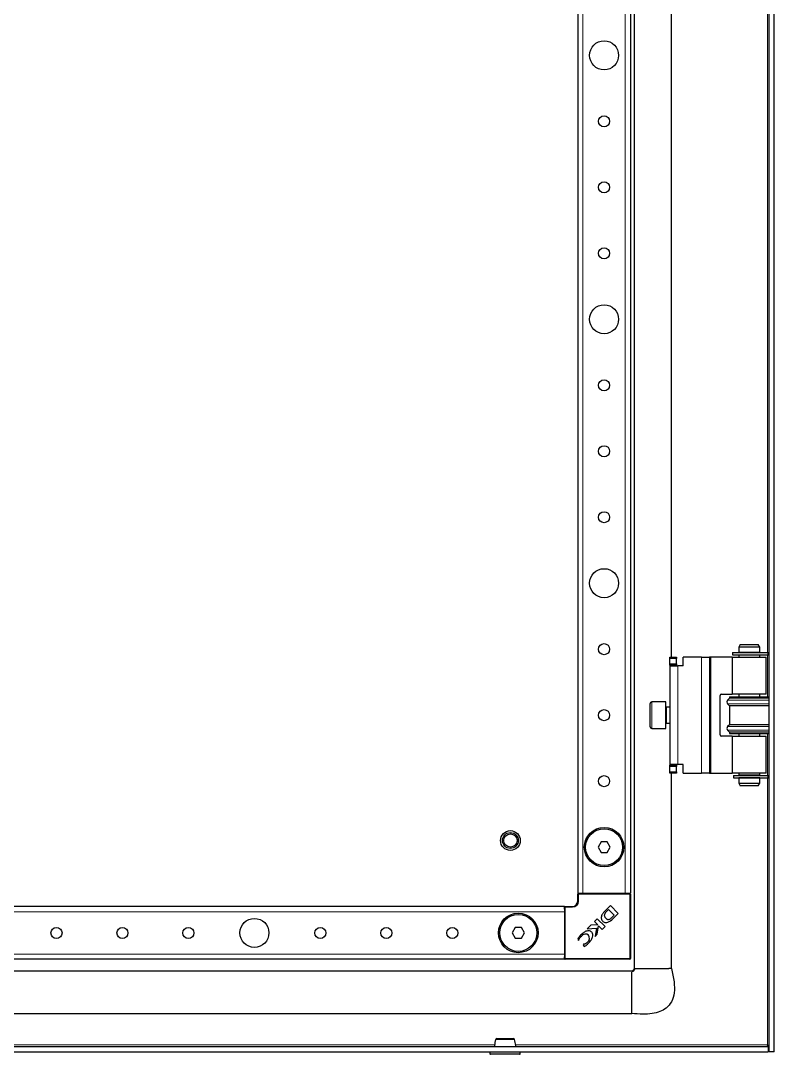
# Model space of a CAD drawing. Header units: millimetres. Extents: x -1385 to 3358, y -2404 to 1219.
# Drawn here: x -132.7 to 152.9, y -1553.3 to -1161.7 of the extents above; entities that cross this region are included whole.
import ezdxf

# ---------------------------------------------------------------- set-up
doc = ezdxf.new("R2010")
doc.units = ezdxf.units.MM

msp = doc.modelspace()

# ---------------------------------------------------------------- linework, layer by layer
at = {"color": 7, "linetype": 'Continuous', "lineweight": 25}
for p, q in [((150.91, -1552.32), (150.91, 602.68)), ((152.91, -1552.32), (152.91, 602.68)), ((99.91, -1520.82), (99.91, 571.18)), ((78.41, 542.68), (78.41, -1492.32)), ((98.41, 542.68), (98.41, -1492.32)), ((113.91, -1402.82), (113.91, -771.82)), ((139.99, -1398.07), (139.41, -1399.07)), ((139.99, -1398.07), (146.84, -1398.07)), ((147.41, -1399.07), (146.84, -1398.07)), ((137.04, -1401.12), (137.04, -1402.02)), ((137.04, -1401.12), (137.1, -1401.12)), ((137.04, -1402.02), (137.1, -1402.02)), ((137.1, -1401.12), (150.56, -1401.12)), ((137.1, -1402.02), (150.56, -1402.02)), ((139.41, -1399.07), (139.41, -1401.07)), ((147.41, -1399.07), (139.41, -1399.07)), ((143.95, -1401.07), (139.41, -1401.07)), ((139.91, -1401.07), (139.91, -1401.12)), ((139.91, -1402.02), (139.91, -1402.07)), ((147.41, -1401.07), (143.95, -1401.07)), ((146.91, -1401.12), (146.91, -1401.07)), ((146.91, -1402.07), (146.91, -1402.02)), ((147.41, -1401.07), (147.41, -1399.07)), ((150.56, -1402.02), (150.56, -1401.12)), ((113.36, -1403.32), (113.36, -1402.82)), ((113.36, -1402.82), (115.86, -1402.82)), ((113.36, -1405.32), (113.36, -1403.32)), ((113.36, -1405.82), (113.36, -1405.32)), ((115.86, -1405.82), (113.36, -1405.82)), ((113.36, -1405.82), (113.36, -1406.12)), ((115.86, -1402.82), (115.86, -1403.32)), ((115.86, -1405.32), (115.86, -1403.32)), ((115.86, -1405.32), (115.86, -1405.82)), ((115.86, -1406.12), (115.86, -1405.82)), ((125.36, -1402.82), (118.36, -1402.82)), ((118.36, -1406.12), (118.36, -1402.82)), ((125.36, -1402.82), (128.36, -1402.82)), ((128.36, -1402.82), (128.36, -1446.82)), ((128.86, -1402.82), (128.36, -1402.82)), ((136.96, -1402.82), (128.86, -1402.82)), ((136.96, -1402.82), (136.96, -1416.82)), ((136.96, -1402.82), (149.86, -1402.82)), ((139.41, -1402.07), (139.41, -1402.82)), ((143.95, -1402.07), (139.41, -1402.07)), ((147.41, -1402.07), (143.95, -1402.07)), ((147.41, -1402.82), (147.41, -1402.07)), ((149.86, -1416.82), (149.86, -1402.82)), ((113.36, -1406.12), (116.36, -1406.12)), ((113.36, -1406.12), (113.36, -1443.52)), ((118.36, -1406.12), (116.36, -1406.12)), ((132.36, -1432.32), (132.36, -1417.32)), ((132.86, -1416.82), (136.96, -1416.82)), ((149.86, -1416.82), (136.96, -1416.82)), ((139.41, -1416.82), (139.41, -1417.82)), ((147.41, -1417.82), (147.41, -1416.82)), ((105.86, -1429.22), (105.86, -1420.42)), ((111.86, -1419.82), (106.46, -1419.82)), ((111.86, -1429.82), (111.86, -1419.82)), ((135.91, -1418.42), (135.21, -1419.1)), ((135.21, -1420.53), (135.91, -1421.22)), ((135.91, -1417.82), (135.91, -1418.42)), ((135.91, -1417.82), (150.91, -1417.82)), ((150.91, -1418.42), (135.91, -1418.42)), ((135.91, -1421.22), (135.91, -1428.42)), ((150.91, -1421.22), (135.91, -1421.22)), ((113.36, -1421.82), (112.11, -1421.82)), ((112.11, -1427.82), (113.36, -1427.82)), ((135.91, -1428.42), (135.21, -1429.1)), ((150.91, -1428.42), (135.91, -1428.42)), ((106.46, -1429.82), (111.86, -1429.82)), ((136.96, -1432.82), (132.86, -1432.82)), ((135.21, -1430.53), (135.91, -1431.22)), ((135.91, -1431.22), (135.91, -1431.82)), ((150.91, -1431.22), (135.91, -1431.22)), ((135.91, -1431.82), (150.91, -1431.82)), ((136.96, -1432.82), (136.96, -1446.82)), ((136.96, -1432.82), (149.86, -1432.82)), ((139.41, -1431.82), (139.41, -1432.82)), ((147.41, -1432.82), (147.41, -1431.82)), ((149.86, -1446.82), (149.86, -1432.82)), ((116.36, -1443.52), (113.36, -1443.52)), ((113.36, -1443.52), (113.36, -1443.82)), ((113.36, -1443.82), (115.86, -1443.82)), ((113.36, -1444.32), (113.36, -1443.82)), ((113.36, -1446.32), (113.36, -1444.32)), ((115.86, -1443.82), (115.86, -1443.52)), ((115.86, -1443.82), (115.86, -1444.32)), ((115.86, -1446.32), (115.86, -1444.32)), ((118.36, -1443.52), (116.36, -1443.52)), ((118.36, -1446.82), (118.36, -1443.52)), ((113.36, -1446.82), (113.36, -1446.32)), ((115.86, -1446.82), (113.36, -1446.82)), ((113.91, -1520.82), (113.91, -1446.82)), ((115.86, -1446.32), (115.86, -1446.82)), ((118.36, -1446.82), (125.36, -1446.82)), ((128.36, -1446.82), (125.36, -1446.82)), ((128.36, -1446.82), (128.86, -1446.82)), ((128.86, -1446.82), (136.96, -1446.82)), ((149.86, -1446.82), (136.96, -1446.82)), ((137.47, -1447.62), (137.47, -1448.52)), ((137.47, -1447.62), (137.49, -1447.62)), ((137.47, -1448.52), (137.49, -1448.52)), ((137.49, -1447.62), (137.49, -1448.52)), ((137.49, -1447.62), (137.57, -1447.62)), ((137.49, -1448.52), (137.57, -1448.52)), ((137.57, -1447.62), (150.56, -1447.62)), ((137.57, -1448.52), (150.56, -1448.52)), ((139.41, -1446.82), (139.41, -1447.57)), ((143.95, -1447.57), (139.41, -1447.57)), ((139.41, -1448.57), (139.41, -1450.57)), ((143.95, -1448.57), (139.41, -1448.57)), ((139.91, -1447.57), (139.91, -1447.62)), ((139.91, -1448.52), (139.91, -1448.57)), ((147.41, -1447.57), (143.95, -1447.57)), ((147.41, -1448.57), (143.95, -1448.57)), ((146.91, -1447.62), (146.91, -1447.57)), ((146.91, -1448.57), (146.91, -1448.52)), ((147.41, -1447.57), (147.41, -1446.82)), ((147.41, -1450.57), (147.41, -1448.57)), ((150.56, -1448.52), (150.56, -1447.62)), ((139.41, -1450.57), (139.99, -1451.57)), ((139.41, -1450.57), (143.95, -1450.57)), ((143.87, -1451.57), (139.99, -1451.57)), ((146.84, -1451.57), (143.87, -1451.57)), ((143.95, -1450.57), (147.41, -1450.57)), ((146.84, -1451.57), (147.41, -1450.57)), ((87.26, -1472.82), (86.11, -1474.82)), ((86.11, -1474.82), (87.26, -1476.82)), ((89.57, -1472.82), (87.26, -1472.82)), ((90.72, -1474.82), (89.57, -1472.82)), ((89.57, -1476.82), (90.72, -1474.82)), ((87.26, -1476.82), (89.57, -1476.82)), ((78.41, -1492.32), (78.71, -1492.32)), ((78.41, -1495.32), (78.41, -1492.62)), ((78.71, -1492.32), (79.36, -1492.32)), ((79.36, -1492.32), (80.41, -1492.32)), ((80.41, -1492.32), (96.41, -1492.32)), ((96.41, -1492.32), (97.47, -1492.32)), ((97.47, -1492.32), (98.11, -1492.32)), ((98.11, -1492.32), (98.41, -1492.32)), ((98.41, -1492.62), (98.41, -1517.02)), ((73.41, -1497.32), (-306.59, -1497.32)), ((73.41, -1497.32), (73.41, -1497.62)), ((73.41, -1498.26), (73.41, -1497.62)), ((73.41, -1498.26), (73.41, -1499.32)), ((73.41, -1499.32), (73.41, -1515.32)), ((73.71, -1497.32), (76.41, -1497.32)), ((88.92, -1498.85), (88.9, -1498.87)), ((90.81, -1496.97), (88.92, -1498.85)), ((90.06, -1498.45), (89.4, -1499.12)), ((92.24, -1500.63), (90.06, -1498.45)), ((93.77, -1499.92), (90.81, -1496.97)), ((91.78, -1501.92), (93.77, -1499.92)), ((85.8, -1501.97), (84.75, -1503.03)), ((84.75, -1503.03), (85.99, -1504.27)), ((88.76, -1504.93), (85.8, -1501.97)), ((91.52, -1501.37), (92.24, -1500.63)), ((54.76, -1505.32), (53.61, -1507.32)), ((53.61, -1507.32), (54.76, -1509.32)), ((57.07, -1505.32), (54.76, -1505.32)), ((58.22, -1507.32), (57.07, -1505.32)), ((57.07, -1509.32), (58.22, -1507.32)), ((83.33, -1504.44), (82.04, -1505.73)), ((82.04, -1505.73), (85.52, -1505.55)), ((85.99, -1504.27), (83.33, -1504.44)), ((85.52, -1505.55), (85.04, -1508.65)), ((85.84, -1507.85), (86.33, -1504.59)), ((86.33, -1504.59), (87.72, -1505.98)), ((87.72, -1505.98), (88.76, -1504.93)), ((54.76, -1509.32), (57.07, -1509.32)), ((78.42, -1509.69), (78.66, -1510.2)), ((78.66, -1510.2), (78.77, -1510.09)), ((80.61, -1511.64), (80.48, -1511.77)), ((85.04, -1508.65), (85.84, -1507.85)), ((73.41, -1515.32), (73.41, -1516.37)), ((80.48, -1511.77), (80.81, -1512.46)), ((73.41, -1517.32), (-306.59, -1517.32)), ((73.41, -1517.02), (73.41, -1516.37)), ((73.41, -1517.02), (73.41, -1517.32)), ((98.11, -1517.32), (73.71, -1517.32)), ((98.91, -1521.82), (-307.19, -1521.82)), ((98.91, -1537.82), (98.91, -1522.14)), ((100.03, -1520.82), (100.89, -1520.82)), ((100.89, -1520.82), (103.29, -1520.82)), ((103.29, -1520.82), (103.35, -1520.82)), ((103.35, -1520.82), (110.48, -1520.82)), ((110.48, -1520.82), (110.63, -1520.82)), ((110.63, -1520.82), (112.94, -1520.82)), ((-434.09, -1537.82), (98.91, -1537.82)), ((-439.79, -1550.32), (150.61, -1550.32)), ((150.31, -1549.72), (150.52, -1550.32)), ((150.61, -1550.32), (150.61, -1552.32)), ((-439.79, -1552.32), (150.61, -1552.32)), ((45.16, -1552.32), (45.16, -1553.07)), ((56.41, -1553.32), (45.41, -1553.32)), ((56.66, -1553.07), (56.66, -1552.32)), ((152.91, -1552.32), (150.91, -1552.32))]:
    msp.add_line(p, q, dxfattribs=at)
at = {"color": 8, "linetype": 'Continuous', "lineweight": 18}
for p, q in [((80.41, 542.68), (80.41, -1492.32)), ((96.41, 542.68), (96.41, -1492.32)), ((150.31, -773.52), (150.31, -1401.12)), ((137.1, -1401.12), (137.1, -1402.02)), ((150.31, -1402.02), (150.31, -1417.82)), ((115.86, -1403.32), (113.36, -1403.32)), ((113.36, -1405.32), (115.86, -1405.32)), ((125.36, -1402.82), (125.36, -1446.82)), ((128.86, -1446.82), (128.86, -1402.82)), ((116.36, -1406.12), (116.36, -1443.52)), ((106.46, -1419.82), (106.46, -1429.82)), ((150.91, -1419.1), (135.21, -1419.1)), ((150.91, -1420.53), (135.21, -1420.53)), ((112.11, -1421.82), (112.11, -1424.82)), ((112.11, -1424.82), (112.11, -1427.82)), ((150.91, -1429.1), (135.21, -1429.1)), ((150.91, -1430.53), (135.21, -1430.53)), ((150.31, -1431.82), (150.31, -1447.62)), ((115.86, -1444.32), (113.36, -1444.32)), ((113.36, -1446.32), (115.86, -1446.32)), ((137.57, -1447.62), (137.57, -1448.52)), ((150.31, -1448.52), (150.31, -1549.72)), ((78.41, -1492.62), (78.71, -1492.62)), ((78.41, -1495.32), (78.71, -1495.32)), ((78.71, -1492.62), (78.71, -1492.32)), ((78.71, -1492.62), (78.71, -1495.32)), ((98.11, -1492.62), (78.71, -1492.62)), ((98.11, -1492.62), (98.11, -1492.32)), ((98.11, -1517.02), (98.11, -1492.62)), ((98.11, -1492.62), (98.41, -1492.62)), ((73.41, -1499.32), (-306.59, -1499.32)), ((73.41, -1497.62), (73.71, -1497.62)), ((73.71, -1497.62), (73.71, -1497.32)), ((76.41, -1497.62), (73.71, -1497.62)), ((73.71, -1497.62), (73.71, -1517.02)), ((76.41, -1497.32), (76.41, -1497.62)), ((73.41, -1515.32), (-306.59, -1515.32)), ((73.41, -1517.02), (73.71, -1517.02)), ((73.71, -1517.02), (98.11, -1517.02)), ((73.71, -1517.32), (73.71, -1517.02)), ((98.11, -1517.02), (98.11, -1517.32)), ((98.11, -1517.02), (98.41, -1517.02)), ((46.94, -1549.72), (-336.11, -1549.72)), ((150.31, -1549.72), (54.89, -1549.72)), ((45.16, -1553.07), (56.66, -1553.07))]:
    msp.add_line(p, q, dxfattribs=at)
at = {"color": 7, "linetype": 'Continuous', "lineweight": 25}
for centre, radius in [((88.41, -1174.82), 5.5), ((88.41, -1199.82), 2.1), ((88.41, -1224.82), 2.1), ((88.41, -1249.82), 2.1), ((88.41, -1274.82), 5.5), ((88.41, -1299.82), 2.1), ((88.41, -1324.82), 2.1), ((88.41, -1349.82), 2.1), ((88.41, -1374.82), 5.5), ((88.41, -1399.82), 2.1), ((88.41, -1424.82), 2.1), ((88.41, -1449.82), 2.1), ((52.91, -1472.32), 3.75), ((88.41, -1474.82), 7.5), ((88.41, -1474.82), 7), ((52.91, -1472.32), 3), ((52.91, -1472.32), 2.5), ((55.91, -1507.32), 7.5), ((-44.09, -1507.32), 5.5), ((55.91, -1507.32), 7), ((-119.09, -1507.32), 2.1), ((-94.09, -1507.32), 2.1), ((-69.09, -1507.32), 2.1), ((-19.09, -1507.32), 2.1), ((5.91, -1507.32), 2.1), ((30.91, -1507.32), 2.1)]:
    msp.add_circle(centre, radius, dxfattribs=at)
for centre, radius, start, end in [((132.86, -1417.32), 0.5, 90, 180), ((106.46, -1420.42), 0.6, 90, 180), ((112.11, -1421.57), 0.25, 180, 270), ((135.91, -1419.82), 1, 134.427, 225.573), ((106.46, -1429.22), 0.6, 180, 270), ((112.11, -1428.07), 0.25, 90, 180), ((135.91, -1429.82), 1, 134.427, 225.573), ((132.86, -1432.32), 0.5, 180, 270), ((76.41, -1495.32), 2, 270, 0), ((78.71, -1492.62), 0.3, 90, 180), ((98.11, -1492.62), 0.3, 0, 90), ((73.71, -1497.62), 0.3, 90, 180), ((88.12, -1498.71), 4.87, 290.3445, 318.7777), ((87.34, -1496.9), 6.12, 306.9888, 313.0744), ((81.34, -1509.72), 1.94, 53.3097, 142.3464), ((80.9, -1509.32), 1.97, 308.454, 35.887), ((73.71, -1517.02), 0.3, 180, 270), ((98.11, -1517.02), 0.3, 270, 0), ((47.8, -1547.82), 0.5, 89.9982, 165.4001), ((54.03, -1547.82), 0.5, 15.316, 90.0228), ((45.41, -1553.07), 0.25, 180, 270), ((56.41, -1553.07), 0.25, 270, 0)]:
    msp.add_arc(centre, radius, start, end, dxfattribs=at)
at = {"color": 8, "linetype": 'Continuous', "lineweight": 18}
msp.add_arc((76.41, -1495.32), 2.3, 270, 0, dxfattribs=at)
at = {"color": 7, "linetype": 'Continuous', "lineweight": 25}
for points, knots in [([(88.44, -1499.36), (88.31, -1499.51), (88.06, -1499.77), (87.86, -1500.07), (87.76, -1500.2)], [0, 0, 0, 0, 0.55183, 1, 1, 1, 1]), ([(88.9, -1498.87), (88.82, -1498.95), (88.67, -1499.11), (88.52, -1499.27), (88.44, -1499.36)], [0, 0, 0, 0, 0.486421, 1, 1, 1, 1]), ([(89.4, -1499.12), (89.21, -1499.32), (88.86, -1499.69), (88.54, -1500.23), (88.48, -1500.68), (88.55, -1501.02), (88.73, -1501.37), (88.93, -1501.59), (89.04, -1501.7)], [0, 0, 0, 0, 0.2746757, 0.5030419, 0.607381, 0.7165791, 0.8434117, 1, 1, 1, 1]), ([(87.76, -1500.2), (87.66, -1500.41), (87.45, -1500.79), (87.33, -1501.43), (87.37, -1502.02), (87.57, -1502.56), (87.93, -1502.99), (88.45, -1503.28), (89.1, -1503.4), (89.56, -1503.32), (89.81, -1503.27)], [0, 0, 0, 0, 0.138091, 0.265455, 0.384013, 0.496103, 0.605759, 0.71979, 0.847662, 1, 1, 1, 1]), ([(89.04, -1501.7), (89.13, -1501.79), (89.31, -1501.96), (89.59, -1502.14), (89.86, -1502.23), (90.19, -1502.23), (90.59, -1502.08), (90.87, -1501.89), (91.03, -1501.79)], [0, 0, 0, 0, 0.176808, 0.319231, 0.43938, 0.552395, 0.749205, 1, 1, 1, 1]), ([(83.75, -1507.06), (83.59, -1506.92), (83.25, -1506.64), (82.56, -1506.47), (81.68, -1506.6), (80.6, -1507.17), (79.92, -1507.81), (79.52, -1508.18)], [0, 0, 0, 0, 0.130532, 0.266031, 0.423997, 0.666819, 1, 1, 1, 1]), ([(82.54, -1511.22), (82.87, -1510.85), (83.49, -1510.16), (84.04, -1508.99), (84.18, -1508.05), (84.02, -1507.4), (83.84, -1507.17), (83.75, -1507.06)], [0, 0, 0, 0, 0.315674, 0.58952, 0.813199, 0.909026, 1, 1, 1, 1]), ([(79.52, -1508.18), (79.27, -1508.45), (78.85, -1508.91), (78.54, -1509.46), (78.42, -1509.69)], [0, 0, 0, 0, 0.577653, 1, 1, 1, 1]), ([(78.77, -1510.09), (78.92, -1509.78), (79.18, -1509.21), (79.61, -1508.75), (79.8, -1508.54)], [0, 0, 0, 0, 0.547643, 1, 1, 1, 1]), ([(82.13, -1510.86), (81.87, -1511.08), (81.42, -1511.46), (80.85, -1511.58), (80.61, -1511.64)], [0, 0, 0, 0, 0.5796082, 1, 1, 1, 1]), ([(80.81, -1512.46), (81.15, -1512.28), (81.78, -1511.94), (82.3, -1511.45), (82.54, -1511.22)], [0, 0, 0, 0, 0.5368, 1, 1, 1, 1]), ([(99.95, -1520.82), (99.94, -1520.95), (99.91, -1521.2), (99.78, -1521.4), (99.65, -1521.49), (99.61, -1521.59), (99.59, -1521.66), (99.57, -1521.72), (99.55, -1521.76), (99.53, -1521.79), (99.5, -1521.84), (99.45, -1521.89), (99.33, -1521.95), (99.14, -1521.99), (98.99, -1521.98), (98.91, -1521.98)], [0, 0, 0, 0, 0.233411, 0.418546, 0.549351, 0.595026, 0.631329, 0.647111, 0.661994, 0.676639, 0.691742, 0.725563, 0.766794, 0.872627, 1, 1, 1, 1]), ([(113.91, -1520.82), (114.32, -1522.5), (115.05, -1525.54), (115.15, -1529.85), (114.18, -1533.4), (112.12, -1535.85), (109.49, -1537.28), (106.47, -1538.02), (102.87, -1538.22), (100.3, -1537.96), (98.91, -1537.82)], [0, 0, 0, 0, 0.176067, 0.318225, 0.435596, 0.543482, 0.633889, 0.737152, 0.858183, 1, 1, 1, 1]), ([(98.91, -1521.82), (99.14, -1521.67), (99.54, -1521.4), (99.8, -1521), (99.91, -1520.82)], [0, 0, 0, 0, 0.556114, 1, 1, 1, 1]), ([(47.33, -1547.67), (47.14, -1548.41), (46.91, -1549.27), (46.9, -1550.19), (46.89, -1550.32)], [0, 0, 0, 0, 0.85815, 1, 1, 1, 1]), ([(47.8, -1547.32), (47.84, -1547.32), (47.93, -1547.32), (48.48, -1547.32), (49.29, -1547.32), (50.29, -1547.32), (51.35, -1547.32), (52.13, -1547.32), (52.52, -1547.32), (52.62, -1547.32)], [0, 0, 0, 0, 0.158514, 0.317278, 0.475863, 0.634247, 0.792477, 0.950708, 1, 1, 1, 1]), ([(52.62, -1547.32), (52.81, -1547.32), (53.28, -1547.32), (53.82, -1547.32), (53.95, -1547.32), (54.02, -1547.32)], [0, 0, 0, 0, 0.256553, 0.627981, 1, 1, 1, 1]), ([(54.94, -1550.32), (54.93, -1550.19), (54.91, -1549.27), (54.69, -1548.41), (54.5, -1547.67)], [0, 0, 0, 0, 0.14185, 1, 1, 1, 1]), ([(150.61, -1550.61), (150.64, -1550.7), (150.75, -1551.02), (150.88, -1551.58), (150.9, -1552.07), (150.91, -1552.32)], [0, 0, 0, 0, 0.141742, 0.566203, 1, 1, 1, 1])]:
    msp.add_open_spline(points, degree=3, knots=knots, dxfattribs=at)
for points in [[(113.91, -1520.82), (113.87, -1520.82), (113.79, -1520.82), (113.22, -1520.82), (112.94, -1520.82)], [(150.61, -1550.32), (150.59, -1550.31), (150.54, -1550.29), (150.46, -1550.15), (150.39, -1549.95), (150.34, -1549.8), (150.31, -1549.72)]]:
    msp.add_open_spline(points, degree=3, dxfattribs=at)
at = {"color": 8, "linetype": 'Continuous', "lineweight": 18}
for points, knots in [([(52.88, -1547.7), (52.77, -1547.7), (52.33, -1547.7), (51.81, -1547.7), (51.01, -1547.7), (50.19, -1547.7), (49.04, -1547.7), (48.09, -1547.7), (47.51, -1547.7), (47.26, -1547.7), (47.33, -1547.7), (47.33, -1547.7)], [0, 0, 0, 0, 0.048751, 0.2049421, 0.2053925, 0.3620339, 0.5188266, 0.6757989, 0.8329225, 0.9897783, 1, 1, 1, 1]), ([(54.47, -1547.7), (54.48, -1547.7), (54.54, -1547.7), (54.24, -1547.7), (53.65, -1547.7), (53.11, -1547.7), (52.88, -1547.7)], [0, 0, 0, 0, 0.0832709, 0.4242844, 0.7647248, 1, 1, 1, 1])]:
    msp.add_open_spline(points, degree=3, knots=knots, dxfattribs=at)

doc.saveas('drawing.dxf')
